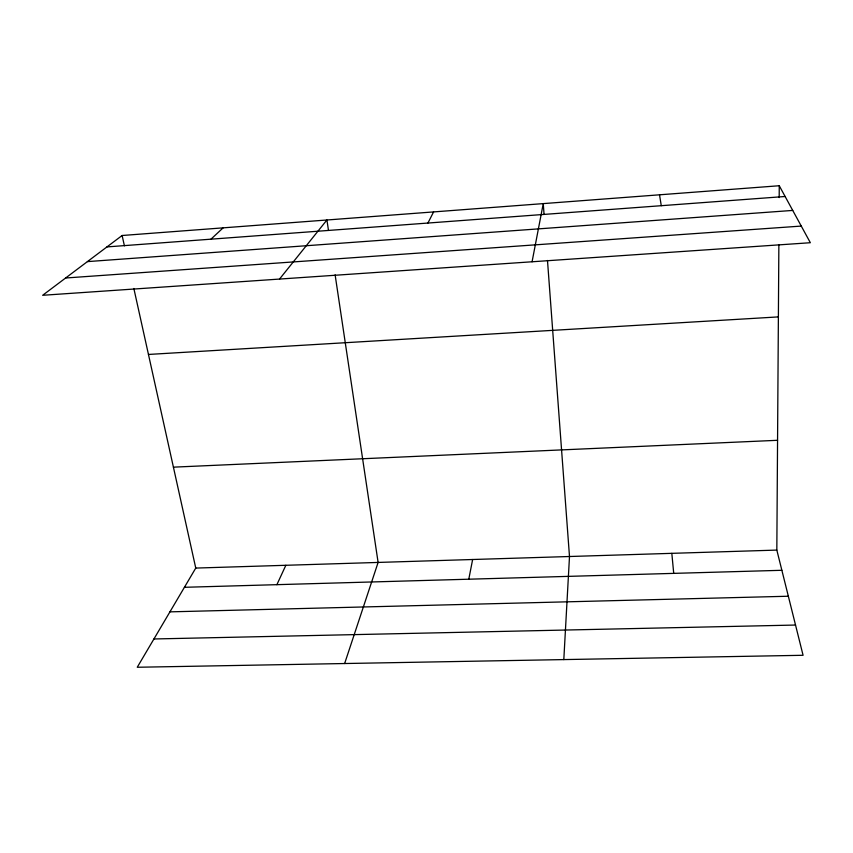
<?xml version="1.0" encoding="UTF-8"?>
<svg xmlns="http://www.w3.org/2000/svg" width="853" height="853" viewBox="0 0 853 853"><rect width="100%" height="100%" fill="white"/><g stroke="black" fill="none" stroke-linecap="round" stroke-linejoin="round"><path stroke-width="1.28" d="M133.846 288.485L195.763 568.077L137.248 667.259L803.078 655.285L776.827 550.089L778.864 244.928M779.184 197.576L779.258 185.741L122.118 235.503L42.65 295.287L810.35 242.721L779.258 185.741M563.812 659.593L569.495 556.508L547.487 260.464M532.069 261.775L543.254 203.611L544.043 214.188M468.787 579.208L472.637 559.504M344.633 663.538L378.114 562.436L335.122 274.847M276.884 584.678L285.851 565.294M427.918 223.049L433.591 211.917M279.528 279.07L326.923 219.989L328.49 230.438M210.958 239.181L223.134 227.847M106.945 246.912L785.133 196.489M87.411 261.615L792.725 210.424M65.617 278.003L801.276 226.077M148.465 354.453L778.384 316.9M173.415 467.156L777.563 440.297M195.763 568.077L776.827 550.089M184.419 587.301L781.87 570.294M169.939 611.857L788.343 596.236M153.935 638.972L795.529 625.046M122.118 235.503L124.41 245.835M659.518 194.804L661.278 205.701M671.823 553.341L673.721 573.376"/></g></svg>
